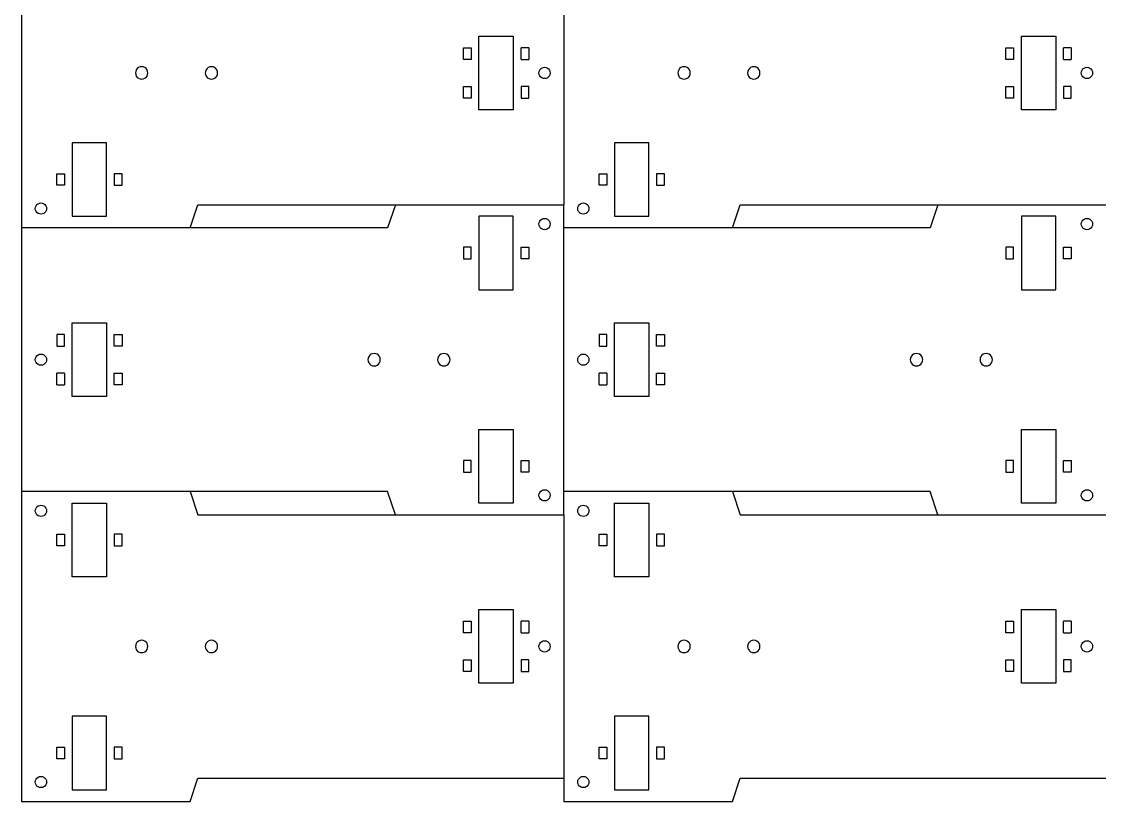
# Model space of a CAD drawing. Header units: metres. Extents: x 621 to 1181, y -2171 to -1795.
# Drawn here: x 621.4 to 899.6, y -2170.5 to -1969.3 of the extents above; entities that cross this region are included whole.
import ezdxf

# ---------------------------------------------------------------- set-up
doc = ezdxf.new("R2010")
doc.units = ezdxf.units.M

msp = doc.modelspace()

# ---------------------------------------------------------------- linework, layer by layer
at = {"layer": 'GROUP0'}
for p, q in [((621.41, -1942.53, 0), (621.41, -2022.53, 0)), ((761.41, -1948.53, 0), (761.41, -2016.53, 0)), ((739.48, -1973.03), (748.34, -1973.03)), ((739.48, -1992.03), (739.48, -1973.03)), ((748.34, -1973.03), (748.34, -1992.03)), ((879.48, -1992.03), (879.48, -1973.03)), ((879.48, -1973.03), (888.34, -1973.03)), ((888.34, -1973.03), (888.34, -1992.03)), ((735.48, -1979.03), (735.48, -1976.03)), ((735.48, -1976.03), (737.48, -1976.03)), ((737.48, -1976.03), (737.48, -1979.03)), ((750.34, -1979.03), (750.34, -1976.03)), ((752.34, -1976.03), (750.34, -1976.03)), ((752.34, -1976.03), (752.34, -1979.03)), ((875.48, -1976.03), (877.48, -1976.03)), ((875.48, -1979.03), (875.48, -1976.03)), ((877.48, -1976.03), (877.48, -1979.03)), ((892.34, -1976.03), (890.34, -1976.03)), ((890.34, -1979.03), (890.34, -1976.03)), ((892.34, -1976.03), (892.34, -1979.03)), ((652.41, -1980.93, 0), (652, -1980.99, 0)), ((652.83, -1980.99, 0), (652.41, -1980.93, 0)), ((670.41, -1980.93, 0), (670, -1980.99, 0)), ((670.83, -1980.99, 0), (670.41, -1980.93, 0)), ((737.48, -1979.03), (735.48, -1979.03)), ((750.34, -1979.03), (752.34, -1979.03)), ((792.41, -1980.93, 0), (792, -1980.99, 0)), ((792.83, -1980.99, 0), (792.41, -1980.93, 0)), ((810.41, -1980.93, 0), (810, -1980.99, 0)), ((810.83, -1980.99, 0), (810.41, -1980.93, 0)), ((877.48, -1979.03), (875.48, -1979.03)), ((890.34, -1979.03), (892.34, -1979.03)), ((650.87, -1982.12, 0), (650.81, -1982.53, 0)), ((650.81, -1982.53, 0), (650.87, -1982.95, 0)), ((651.03, -1981.73, 0), (650.87, -1982.12, 0)), ((650.87, -1982.95, 0), (651.03, -1983.33, 0)), ((651.28, -1981.4, 0), (651.03, -1981.73, 0)), ((651.03, -1983.33, 0), (651.28, -1983.67, 0)), ((651.61, -1981.15, 0), (651.28, -1981.4, 0)), ((651.28, -1983.67, 0), (651.61, -1983.92, 0)), ((652, -1980.99, 0), (651.61, -1981.15, 0)), ((653.21, -1981.15, 0), (652.83, -1980.99, 0)), ((653.54, -1981.4, 0), (653.21, -1981.15, 0)), ((653.21, -1983.92, 0), (653.54, -1983.67, 0)), ((653.8, -1981.73, 0), (653.54, -1981.4, 0)), ((653.54, -1983.67, 0), (653.8, -1983.33, 0)), ((653.96, -1982.12, 0), (653.8, -1981.73, 0)), ((653.8, -1983.33, 0), (653.96, -1982.95, 0)), ((654.01, -1982.53, 0), (653.96, -1982.12, 0)), ((653.96, -1982.95, 0), (654.01, -1982.53, 0)), ((668.87, -1982.12, 0), (668.81, -1982.53, 0)), ((668.81, -1982.53, 0), (668.87, -1982.95, 0)), ((669.03, -1981.73, 0), (668.87, -1982.12, 0)), ((668.87, -1982.95, 0), (669.03, -1983.33, 0)), ((669.28, -1981.4, 0), (669.03, -1981.73, 0)), ((669.03, -1983.33, 0), (669.28, -1983.67, 0)), ((669.61, -1981.15, 0), (669.28, -1981.4, 0)), ((669.28, -1983.67, 0), (669.61, -1983.92, 0)), ((670, -1980.99, 0), (669.61, -1981.15, 0)), ((671.21, -1981.15, 0), (670.83, -1980.99, 0)), ((671.54, -1981.4, 0), (671.21, -1981.15, 0)), ((671.21, -1983.92, 0), (671.54, -1983.67, 0)), ((671.8, -1981.73, 0), (671.54, -1981.4, 0)), ((671.54, -1983.67, 0), (671.8, -1983.33, 0)), ((671.96, -1982.12, 0), (671.8, -1981.73, 0)), ((671.8, -1983.33, 0), (671.96, -1982.95, 0)), ((672.01, -1982.53, 0), (671.96, -1982.12, 0)), ((671.96, -1982.95, 0), (672.01, -1982.53, 0)), ((754.96, -1982.53, 0), (755.01, -1982.16, 0)), ((755.01, -1982.91, 0), (754.96, -1982.53, 0)), ((755.01, -1982.16, 0), (755.16, -1981.81, 0)), ((755.16, -1983.26, 0), (755.01, -1982.91, 0)), ((755.16, -1981.81, 0), (755.39, -1981.51, 0)), ((755.39, -1983.56, 0), (755.16, -1983.26, 0)), ((755.39, -1981.51, 0), (755.69, -1981.28, 0)), ((755.69, -1983.79, 0), (755.39, -1983.56, 0)), ((755.69, -1981.28, 0), (756.04, -1981.13, 0)), ((756.04, -1981.13, 0), (756.41, -1981.08, 0)), ((756.41, -1981.08, 0), (756.79, -1981.13, 0)), ((756.79, -1981.13, 0), (757.14, -1981.28, 0)), ((757.14, -1981.28, 0), (757.44, -1981.51, 0)), ((757.44, -1983.56, 0), (757.14, -1983.79, 0)), ((757.44, -1981.51, 0), (757.67, -1981.81, 0)), ((757.67, -1983.26, 0), (757.44, -1983.56, 0)), ((757.67, -1981.81, 0), (757.81, -1982.16, 0)), ((757.81, -1982.91, 0), (757.67, -1983.26, 0)), ((757.81, -1982.16, 0), (757.86, -1982.53, 0)), ((757.86, -1982.53, 0), (757.81, -1982.91, 0)), ((790.87, -1982.12, 0), (790.81, -1982.53, 0)), ((790.81, -1982.53, 0), (790.87, -1982.95, 0)), ((791.03, -1981.73, 0), (790.87, -1982.12, 0)), ((790.87, -1982.95, 0), (791.03, -1983.33, 0)), ((791.28, -1981.4, 0), (791.03, -1981.73, 0)), ((791.03, -1983.33, 0), (791.28, -1983.67, 0)), ((791.61, -1981.15, 0), (791.28, -1981.4, 0)), ((791.28, -1983.67, 0), (791.61, -1983.92, 0)), ((792, -1980.99, 0), (791.61, -1981.15, 0)), ((793.21, -1981.15, 0), (792.83, -1980.99, 0)), ((793.54, -1981.4, 0), (793.21, -1981.15, 0)), ((793.21, -1983.92, 0), (793.54, -1983.67, 0)), ((793.8, -1981.73, 0), (793.54, -1981.4, 0)), ((793.54, -1983.67, 0), (793.8, -1983.33, 0)), ((793.96, -1982.12, 0), (793.8, -1981.73, 0)), ((793.8, -1983.33, 0), (793.96, -1982.95, 0)), ((794.01, -1982.53, 0), (793.96, -1982.12, 0)), ((793.96, -1982.95, 0), (794.01, -1982.53, 0)), ((808.87, -1982.12, 0), (808.81, -1982.53, 0)), ((808.81, -1982.53, 0), (808.87, -1982.95, 0)), ((809.03, -1981.73, 0), (808.87, -1982.12, 0)), ((808.87, -1982.95, 0), (809.03, -1983.33, 0)), ((809.28, -1981.4, 0), (809.03, -1981.73, 0)), ((809.03, -1983.33, 0), (809.28, -1983.67, 0)), ((809.61, -1981.15, 0), (809.28, -1981.4, 0)), ((809.28, -1983.67, 0), (809.61, -1983.92, 0)), ((810, -1980.99, 0), (809.61, -1981.15, 0)), ((811.21, -1981.15, 0), (810.83, -1980.99, 0)), ((811.54, -1981.4, 0), (811.21, -1981.15, 0)), ((811.21, -1983.92, 0), (811.54, -1983.67, 0)), ((811.8, -1981.73, 0), (811.54, -1981.4, 0)), ((811.54, -1983.67, 0), (811.8, -1983.33, 0)), ((811.96, -1982.12, 0), (811.8, -1981.73, 0)), ((811.8, -1983.33, 0), (811.96, -1982.95, 0)), ((812.01, -1982.53, 0), (811.96, -1982.12, 0)), ((811.96, -1982.95, 0), (812.01, -1982.53, 0)), ((894.96, -1982.53, 0), (895.01, -1982.16, 0)), ((895.01, -1982.91, 0), (894.96, -1982.53, 0)), ((895.01, -1982.16, 0), (895.16, -1981.81, 0)), ((895.16, -1983.26, 0), (895.01, -1982.91, 0)), ((895.16, -1981.81, 0), (895.39, -1981.51, 0)), ((895.39, -1983.56, 0), (895.16, -1983.26, 0)), ((895.39, -1981.51, 0), (895.69, -1981.28, 0)), ((895.69, -1983.79, 0), (895.39, -1983.56, 0)), ((895.69, -1981.28, 0), (896.04, -1981.13, 0)), ((896.04, -1981.13, 0), (896.41, -1981.08, 0)), ((896.41, -1981.08, 0), (896.79, -1981.13, 0)), ((896.79, -1981.13, 0), (897.14, -1981.28, 0)), ((897.14, -1981.28, 0), (897.44, -1981.51, 0)), ((897.44, -1983.56, 0), (897.14, -1983.79, 0)), ((897.44, -1981.51, 0), (897.67, -1981.81, 0)), ((897.67, -1983.26, 0), (897.44, -1983.56, 0)), ((897.67, -1981.81, 0), (897.81, -1982.16, 0)), ((897.81, -1982.91, 0), (897.67, -1983.26, 0)), ((897.81, -1982.16, 0), (897.86, -1982.53, 0)), ((897.86, -1982.53, 0), (897.81, -1982.91, 0)), ((651.61, -1983.92, 0), (652, -1984.08, 0)), ((652, -1984.08, 0), (652.41, -1984.13, 0)), ((652.41, -1984.13, 0), (652.83, -1984.08, 0)), ((652.83, -1984.08, 0), (653.21, -1983.92, 0)), ((669.61, -1983.92, 0), (670, -1984.08, 0)), ((670, -1984.08, 0), (670.41, -1984.13, 0)), ((670.41, -1984.13, 0), (670.83, -1984.08, 0)), ((670.83, -1984.08, 0), (671.21, -1983.92, 0)), ((735.48, -1989.03), (735.48, -1986.03)), ((735.48, -1986.03), (737.48, -1986.03)), ((737.48, -1986.03), (737.48, -1989.03)), ((750.34, -1986.03), (750.34, -1989.03)), ((752.34, -1986.03), (750.34, -1986.03)), ((752.34, -1989.03), (752.34, -1986.03)), ((756.04, -1983.93, 0), (755.69, -1983.79, 0)), ((756.41, -1983.98, 0), (756.04, -1983.93, 0)), ((756.79, -1983.93, 0), (756.41, -1983.98, 0)), ((757.14, -1983.79, 0), (756.79, -1983.93, 0)), ((791.61, -1983.92, 0), (792, -1984.08, 0)), ((792, -1984.08, 0), (792.41, -1984.13, 0)), ((792.41, -1984.13, 0), (792.83, -1984.08, 0)), ((792.83, -1984.08, 0), (793.21, -1983.92, 0)), ((809.61, -1983.92, 0), (810, -1984.08, 0)), ((810, -1984.08, 0), (810.41, -1984.13, 0)), ((810.41, -1984.13, 0), (810.83, -1984.08, 0)), ((810.83, -1984.08, 0), (811.21, -1983.92, 0)), ((875.48, -1986.03), (877.48, -1986.03)), ((875.48, -1989.03), (875.48, -1986.03)), ((877.48, -1986.03), (877.48, -1989.03)), ((892.34, -1986.03), (890.34, -1986.03)), ((890.34, -1986.03), (890.34, -1989.03)), ((892.34, -1989.03), (892.34, -1986.03)), ((896.04, -1983.93, 0), (895.69, -1983.79, 0)), ((896.41, -1983.98, 0), (896.04, -1983.93, 0)), ((896.79, -1983.93, 0), (896.41, -1983.98, 0)), ((897.14, -1983.79, 0), (896.79, -1983.93, 0)), ((737.48, -1989.03), (735.48, -1989.03)), ((750.34, -1989.03), (752.34, -1989.03)), ((877.48, -1989.03), (875.48, -1989.03)), ((890.34, -1989.03), (892.34, -1989.03)), ((748.34, -1992.03), (739.48, -1992.03)), ((888.34, -1992.03), (879.48, -1992.03)), ((634.48, -2000.53, 0), (634.48, -2019.53, 0)), ((643.34, -2000.53, 0), (634.48, -2000.53, 0)), ((643.34, -2019.53, 0), (643.34, -2000.53, 0)), ((783.34, -2000.53, 0), (774.48, -2000.53, 0)), ((774.48, -2000.53, 0), (774.48, -2019.53, 0)), ((783.34, -2019.53, 0), (783.34, -2000.53, 0)), ((630.48, -2008.53, 0), (632.48, -2008.53, 0)), ((630.48, -2011.53, 0), (630.48, -2008.53, 0)), ((632.48, -2008.53, 0), (632.48, -2011.53, 0)), ((647.34, -2008.53, 0), (645.34, -2008.53, 0)), ((645.34, -2008.53, 0), (645.34, -2011.53, 0)), ((647.34, -2011.53, 0), (647.34, -2008.53, 0)), ((770.48, -2011.53, 0), (770.48, -2008.53, 0)), ((770.48, -2008.53, 0), (772.48, -2008.53, 0)), ((772.48, -2008.53, 0), (772.48, -2011.53, 0)), ((785.34, -2008.53, 0), (785.34, -2011.53, 0)), ((787.34, -2008.53, 0), (785.34, -2008.53, 0)), ((787.34, -2011.53, 0), (787.34, -2008.53, 0)), ((632.48, -2011.53, 0), (630.48, -2011.53, 0)), ((645.34, -2011.53, 0), (647.34, -2011.53, 0)), ((772.48, -2011.53, 0), (770.48, -2011.53, 0)), ((785.34, -2011.53, 0), (787.34, -2011.53, 0)), ((625.01, -2017.16, 0), (625.16, -2016.81, 0)), ((625.16, -2016.81, 0), (625.39, -2016.51, 0)), ((625.39, -2016.51, 0), (625.69, -2016.28, 0)), ((625.69, -2016.28, 0), (626.04, -2016.13, 0)), ((626.04, -2016.13, 0), (626.41, -2016.08, 0)), ((626.41, -2016.08, 0), (626.79, -2016.13, 0)), ((626.79, -2016.13, 0), (627.14, -2016.28, 0)), ((627.14, -2016.28, 0), (627.44, -2016.51, 0)), ((627.44, -2016.51, 0), (627.67, -2016.81, 0)), ((627.67, -2016.81, 0), (627.81, -2017.16, 0)), ((664.91, -2022.53, 0), (666.91, -2016.53, 0)), ((666.91, -2016.53, 0), (717.91, -2016.53, 0)), ((717.91, -2016.53, 0), (715.91, -2022.53, 0)), ((717.91, -2016.53, 0), (761.41, -2016.53, 0)), ((761.41, -2022.53, 0), (761.41, -2016.53, 0)), ((765.01, -2017.16, 0), (765.16, -2016.81, 0)), ((765.16, -2016.81, 0), (765.39, -2016.51, 0)), ((765.39, -2016.51, 0), (765.69, -2016.28, 0)), ((765.69, -2016.28, 0), (766.04, -2016.13, 0)), ((766.04, -2016.13, 0), (766.41, -2016.08, 0)), ((766.41, -2016.08, 0), (766.79, -2016.13, 0)), ((766.79, -2016.13, 0), (767.14, -2016.28, 0)), ((767.14, -2016.28, 0), (767.44, -2016.51, 0)), ((767.44, -2016.51, 0), (767.67, -2016.81, 0)), ((767.67, -2016.81, 0), (767.81, -2017.16, 0)), ((804.91, -2022.53, 0), (806.91, -2016.53, 0)), ((806.91, -2016.53, 0), (857.91, -2016.53, 0)), ((857.91, -2016.53, 0), (855.91, -2022.53, 0)), ((857.91, -2016.53, 0), (901.41, -2016.53, 0)), ((624.96, -2017.53, 0), (625.01, -2017.16, 0)), ((625.01, -2017.91, 0), (624.96, -2017.53, 0)), ((625.16, -2018.26, 0), (625.01, -2017.91, 0)), ((625.39, -2018.56, 0), (625.16, -2018.26, 0)), ((625.69, -2018.79, 0), (625.39, -2018.56, 0)), ((626.04, -2018.93, 0), (625.69, -2018.79, 0)), ((626.41, -2018.98, 0), (626.04, -2018.93, 0)), ((626.79, -2018.93, 0), (626.41, -2018.98, 0)), ((627.14, -2018.79, 0), (626.79, -2018.93, 0)), ((627.44, -2018.56, 0), (627.14, -2018.79, 0)), ((627.67, -2018.26, 0), (627.44, -2018.56, 0)), ((627.81, -2017.91, 0), (627.67, -2018.26, 0)), ((627.81, -2017.16, 0), (627.86, -2017.53, 0)), ((627.86, -2017.53, 0), (627.81, -2017.91, 0)), ((634.48, -2019.53, 0), (643.34, -2019.53, 0)), ((748.34, -2019.53, 0), (739.48, -2019.53, 0)), ((739.48, -2019.53, 0), (739.48, -2038.53, 0)), ((748.34, -2038.53, 0), (748.34, -2019.53, 0)), ((764.96, -2017.53, 0), (765.01, -2017.16, 0)), ((765.01, -2017.91, 0), (764.96, -2017.53, 0)), ((765.16, -2018.26, 0), (765.01, -2017.91, 0)), ((765.39, -2018.56, 0), (765.16, -2018.26, 0)), ((765.69, -2018.79, 0), (765.39, -2018.56, 0)), ((766.04, -2018.93, 0), (765.69, -2018.79, 0)), ((766.41, -2018.98, 0), (766.04, -2018.93, 0)), ((766.79, -2018.93, 0), (766.41, -2018.98, 0)), ((767.14, -2018.79, 0), (766.79, -2018.93, 0)), ((767.44, -2018.56, 0), (767.14, -2018.79, 0)), ((767.67, -2018.26, 0), (767.44, -2018.56, 0)), ((767.81, -2017.91, 0), (767.67, -2018.26, 0)), ((767.81, -2017.16, 0), (767.86, -2017.53, 0)), ((767.86, -2017.53, 0), (767.81, -2017.91, 0)), ((774.48, -2019.53, 0), (783.34, -2019.53, 0)), ((888.34, -2019.53, 0), (879.48, -2019.53, 0)), ((879.48, -2019.53, 0), (879.48, -2038.53, 0)), ((888.34, -2038.53, 0), (888.34, -2019.53, 0)), ((621.41, -2022.53, 0), (621.41, -2090.53, 0)), ((664.91, -2022.53, 0), (621.41, -2022.53, 0)), ((715.91, -2022.53, 0), (664.91, -2022.53, 0)), ((754.96, -2021.53, 0), (755.01, -2021.16, 0)), ((755.01, -2021.91, 0), (754.96, -2021.53, 0)), ((755.01, -2021.16, 0), (755.16, -2020.81, 0)), ((755.16, -2022.26, 0), (755.01, -2021.91, 0)), ((755.16, -2020.81, 0), (755.39, -2020.51, 0)), ((755.39, -2022.56, 0), (755.16, -2022.26, 0)), ((755.39, -2020.51, 0), (755.69, -2020.28, 0)), ((755.69, -2022.79, 0), (755.39, -2022.56, 0)), ((755.69, -2020.28, 0), (756.04, -2020.13, 0)), ((756.04, -2020.13, 0), (756.41, -2020.08, 0)), ((756.41, -2020.08, 0), (756.79, -2020.13, 0)), ((756.79, -2020.13, 0), (757.14, -2020.28, 0)), ((757.14, -2020.28, 0), (757.44, -2020.51, 0)), ((757.44, -2022.56, 0), (757.14, -2022.79, 0)), ((757.44, -2020.51, 0), (757.67, -2020.81, 0)), ((757.67, -2022.26, 0), (757.44, -2022.56, 0)), ((757.67, -2020.81, 0), (757.81, -2021.16, 0)), ((757.81, -2021.91, 0), (757.67, -2022.26, 0)), ((757.81, -2021.16, 0), (757.86, -2021.53, 0)), ((757.86, -2021.53, 0), (757.81, -2021.91, 0)), ((761.41, -2090.53, 0), (761.41, -2022.53, 0)), ((804.91, -2022.53, 0), (761.41, -2022.53, 0)), ((855.91, -2022.53, 0), (804.91, -2022.53, 0)), ((894.96, -2021.53, 0), (895.01, -2021.16, 0)), ((895.01, -2021.91, 0), (894.96, -2021.53, 0)), ((895.01, -2021.16, 0), (895.16, -2020.81, 0)), ((895.16, -2022.26, 0), (895.01, -2021.91, 0)), ((895.16, -2020.81, 0), (895.39, -2020.51, 0)), ((895.39, -2022.56, 0), (895.16, -2022.26, 0)), ((895.39, -2020.51, 0), (895.69, -2020.28, 0)), ((895.69, -2022.79, 0), (895.39, -2022.56, 0)), ((895.69, -2020.28, 0), (896.04, -2020.13, 0)), ((896.04, -2020.13, 0), (896.41, -2020.08, 0)), ((896.41, -2020.08, 0), (896.79, -2020.13, 0)), ((896.79, -2020.13, 0), (897.14, -2020.28, 0)), ((897.14, -2020.28, 0), (897.44, -2020.51, 0)), ((897.44, -2022.56, 0), (897.14, -2022.79, 0)), ((897.44, -2020.51, 0), (897.67, -2020.81, 0)), ((897.67, -2022.26, 0), (897.44, -2022.56, 0)), ((897.67, -2020.81, 0), (897.81, -2021.16, 0)), ((897.81, -2021.91, 0), (897.67, -2022.26, 0)), ((897.81, -2021.16, 0), (897.86, -2021.53, 0)), ((897.86, -2021.53, 0), (897.81, -2021.91, 0)), ((756.04, -2022.93, 0), (755.69, -2022.79, 0)), ((756.41, -2022.98, 0), (756.04, -2022.93, 0)), ((756.79, -2022.93, 0), (756.41, -2022.98, 0)), ((757.14, -2022.79, 0), (756.79, -2022.93, 0)), ((896.04, -2022.93, 0), (895.69, -2022.79, 0)), ((896.41, -2022.98, 0), (896.04, -2022.93, 0)), ((896.79, -2022.93, 0), (896.41, -2022.98, 0)), ((897.14, -2022.79, 0), (896.79, -2022.93, 0)), ((735.48, -2027.53, 0), (735.48, -2030.53, 0)), ((737.48, -2027.53, 0), (735.48, -2027.53, 0)), ((737.48, -2030.53, 0), (737.48, -2027.53, 0)), ((750.34, -2027.53, 0), (752.34, -2027.53, 0)), ((750.34, -2030.53, 0), (750.34, -2027.53, 0)), ((752.34, -2027.53, 0), (752.34, -2030.53, 0)), ((875.48, -2027.53, 0), (875.48, -2030.53, 0)), ((877.48, -2027.53, 0), (875.48, -2027.53, 0)), ((877.48, -2030.53, 0), (877.48, -2027.53, 0)), ((890.34, -2027.53, 0), (892.34, -2027.53, 0)), ((890.34, -2030.53, 0), (890.34, -2027.53, 0)), ((892.34, -2027.53, 0), (892.34, -2030.53, 0)), ((735.48, -2030.53, 0), (737.48, -2030.53, 0)), ((752.34, -2030.53, 0), (750.34, -2030.53, 0)), ((875.48, -2030.53, 0), (877.48, -2030.53, 0)), ((892.34, -2030.53, 0), (890.34, -2030.53, 0)), ((739.48, -2038.53, 0), (748.34, -2038.53, 0)), ((879.48, -2038.53, 0), (888.34, -2038.53, 0)), ((634.48, -2066.03, 0), (634.48, -2047.03, 0)), ((634.48, -2047.03, 0), (643.34, -2047.03, 0)), ((643.34, -2047.03, 0), (643.34, -2066.03, 0)), ((774.48, -2047.03, 0), (783.34, -2047.03, 0)), ((774.48, -2066.03, 0), (774.48, -2047.03, 0)), ((783.34, -2047.03, 0), (783.34, -2066.03, 0)), ((632.48, -2050.03, 0), (630.48, -2050.03, 0)), ((630.48, -2050.03, 0), (630.48, -2053.03, 0)), ((632.48, -2053.03, 0), (632.48, -2050.03, 0)), ((645.34, -2053.03, 0), (645.34, -2050.03, 0)), ((645.34, -2050.03, 0), (647.34, -2050.03, 0)), ((647.34, -2050.03, 0), (647.34, -2053.03, 0)), ((770.48, -2050.03, 0), (770.48, -2053.03, 0)), ((772.48, -2050.03, 0), (770.48, -2050.03, 0)), ((772.48, -2053.03, 0), (772.48, -2050.03, 0)), ((785.34, -2053.03, 0), (785.34, -2050.03, 0)), ((785.34, -2050.03, 0), (787.34, -2050.03, 0)), ((787.34, -2050.03, 0), (787.34, -2053.03, 0)), ((630.48, -2053.03, 0), (632.48, -2053.03, 0)), ((647.34, -2053.03, 0), (645.34, -2053.03, 0)), ((770.48, -2053.03, 0), (772.48, -2053.03, 0)), ((787.34, -2053.03, 0), (785.34, -2053.03, 0)), ((625.01, -2056.16, 0), (625.16, -2055.81, 0)), ((625.16, -2055.81, 0), (625.39, -2055.51, 0)), ((625.39, -2055.51, 0), (625.69, -2055.28, 0)), ((625.69, -2055.28, 0), (626.04, -2055.13, 0)), ((626.04, -2055.13, 0), (626.41, -2055.08, 0)), ((626.41, -2055.08, 0), (626.79, -2055.13, 0)), ((626.79, -2055.13, 0), (627.14, -2055.28, 0)), ((627.14, -2055.28, 0), (627.44, -2055.51, 0)), ((627.44, -2055.51, 0), (627.67, -2055.81, 0)), ((627.67, -2055.81, 0), (627.81, -2056.16, 0)), ((711.03, -2055.73, 0), (710.87, -2056.12, 0)), ((711.28, -2055.4, 0), (711.03, -2055.73, 0)), ((711.61, -2055.15, 0), (711.28, -2055.4, 0)), ((712, -2054.99, 0), (711.61, -2055.15, 0)), ((712.41, -2054.93, 0), (712, -2054.99, 0)), ((712.83, -2054.99, 0), (712.41, -2054.93, 0)), ((713.21, -2055.15, 0), (712.83, -2054.99, 0)), ((713.54, -2055.4, 0), (713.21, -2055.15, 0)), ((713.8, -2055.73, 0), (713.54, -2055.4, 0)), ((713.96, -2056.12, 0), (713.8, -2055.73, 0)), ((729.03, -2055.73, 0), (728.87, -2056.12, 0)), ((729.28, -2055.4, 0), (729.03, -2055.73, 0)), ((729.61, -2055.15, 0), (729.28, -2055.4, 0)), ((730, -2054.99, 0), (729.61, -2055.15, 0)), ((730.41, -2054.93, 0), (730, -2054.99, 0)), ((730.83, -2054.99, 0), (730.41, -2054.93, 0)), ((731.21, -2055.15, 0), (730.83, -2054.99, 0)), ((731.54, -2055.4, 0), (731.21, -2055.15, 0)), ((731.8, -2055.73, 0), (731.54, -2055.4, 0)), ((731.96, -2056.12, 0), (731.8, -2055.73, 0)), ((765.01, -2056.16, 0), (765.16, -2055.81, 0)), ((765.16, -2055.81, 0), (765.39, -2055.51, 0)), ((765.39, -2055.51, 0), (765.69, -2055.28, 0)), ((765.69, -2055.28, 0), (766.04, -2055.13, 0)), ((766.04, -2055.13, 0), (766.41, -2055.08, 0)), ((766.41, -2055.08, 0), (766.79, -2055.13, 0)), ((766.79, -2055.13, 0), (767.14, -2055.28, 0)), ((767.14, -2055.28, 0), (767.44, -2055.51, 0)), ((767.44, -2055.51, 0), (767.67, -2055.81, 0)), ((767.67, -2055.81, 0), (767.81, -2056.16, 0)), ((851.03, -2055.73, 0), (850.87, -2056.12, 0)), ((851.28, -2055.4, 0), (851.03, -2055.73, 0)), ((851.61, -2055.15, 0), (851.28, -2055.4, 0)), ((852, -2054.99, 0), (851.61, -2055.15, 0)), ((852.41, -2054.93, 0), (852, -2054.99, 0)), ((852.83, -2054.99, 0), (852.41, -2054.93, 0)), ((853.21, -2055.15, 0), (852.83, -2054.99, 0)), ((853.54, -2055.4, 0), (853.21, -2055.15, 0)), ((853.8, -2055.73, 0), (853.54, -2055.4, 0)), ((853.96, -2056.12, 0), (853.8, -2055.73, 0)), ((869.03, -2055.73, 0), (868.87, -2056.12, 0)), ((869.28, -2055.4, 0), (869.03, -2055.73, 0)), ((869.61, -2055.15, 0), (869.28, -2055.4, 0)), ((870, -2054.99, 0), (869.61, -2055.15, 0)), ((870.41, -2054.93, 0), (870, -2054.99, 0)), ((870.83, -2054.99, 0), (870.41, -2054.93, 0)), ((871.21, -2055.15, 0), (870.83, -2054.99, 0)), ((871.54, -2055.4, 0), (871.21, -2055.15, 0)), ((871.8, -2055.73, 0), (871.54, -2055.4, 0)), ((871.96, -2056.12, 0), (871.8, -2055.73, 0)), ((624.96, -2056.53, 0), (625.01, -2056.16, 0)), ((625.01, -2056.91, 0), (624.96, -2056.53, 0)), ((625.16, -2057.26, 0), (625.01, -2056.91, 0)), ((625.39, -2057.56, 0), (625.16, -2057.26, 0)), ((625.69, -2057.79, 0), (625.39, -2057.56, 0)), ((626.04, -2057.93, 0), (625.69, -2057.79, 0)), ((626.41, -2057.98, 0), (626.04, -2057.93, 0)), ((626.79, -2057.93, 0), (626.41, -2057.98, 0)), ((627.14, -2057.79, 0), (626.79, -2057.93, 0)), ((627.44, -2057.56, 0), (627.14, -2057.79, 0)), ((627.67, -2057.26, 0), (627.44, -2057.56, 0)), ((627.81, -2056.91, 0), (627.67, -2057.26, 0)), ((627.81, -2056.16, 0), (627.86, -2056.53, 0)), ((627.86, -2056.53, 0), (627.81, -2056.91, 0)), ((710.87, -2056.12, 0), (710.81, -2056.53, 0)), ((710.81, -2056.53, 0), (710.87, -2056.95, 0)), ((710.87, -2056.95, 0), (711.03, -2057.33, 0)), ((711.03, -2057.33, 0), (711.28, -2057.67, 0)), ((711.28, -2057.67, 0), (711.61, -2057.92, 0)), ((711.61, -2057.92, 0), (712, -2058.08, 0)), ((712, -2058.08, 0), (712.41, -2058.13, 0)), ((712.41, -2058.13, 0), (712.83, -2058.08, 0)), ((712.83, -2058.08, 0), (713.21, -2057.92, 0)), ((713.21, -2057.92, 0), (713.54, -2057.67, 0)), ((713.54, -2057.67, 0), (713.8, -2057.33, 0)), ((713.8, -2057.33, 0), (713.96, -2056.95, 0)), ((714.01, -2056.53, 0), (713.96, -2056.12, 0)), ((713.96, -2056.95, 0), (714.01, -2056.53, 0)), ((728.87, -2056.12, 0), (728.81, -2056.53, 0)), ((728.81, -2056.53, 0), (728.87, -2056.95, 0)), ((728.87, -2056.95, 0), (729.03, -2057.33, 0)), ((729.03, -2057.33, 0), (729.28, -2057.67, 0)), ((729.28, -2057.67, 0), (729.61, -2057.92, 0)), ((729.61, -2057.92, 0), (730, -2058.08, 0)), ((730, -2058.08, 0), (730.41, -2058.13, 0)), ((730.41, -2058.13, 0), (730.83, -2058.08, 0)), ((730.83, -2058.08, 0), (731.21, -2057.92, 0)), ((731.21, -2057.92, 0), (731.54, -2057.67, 0)), ((731.54, -2057.67, 0), (731.8, -2057.33, 0)), ((731.8, -2057.33, 0), (731.96, -2056.95, 0)), ((732.01, -2056.53, 0), (731.96, -2056.12, 0)), ((731.96, -2056.95, 0), (732.01, -2056.53, 0)), ((764.96, -2056.53, 0), (765.01, -2056.16, 0)), ((765.01, -2056.91, 0), (764.96, -2056.53, 0)), ((765.16, -2057.26, 0), (765.01, -2056.91, 0)), ((765.39, -2057.56, 0), (765.16, -2057.26, 0)), ((765.69, -2057.79, 0), (765.39, -2057.56, 0)), ((766.04, -2057.93, 0), (765.69, -2057.79, 0)), ((766.41, -2057.98, 0), (766.04, -2057.93, 0)), ((766.79, -2057.93, 0), (766.41, -2057.98, 0)), ((767.14, -2057.79, 0), (766.79, -2057.93, 0)), ((767.44, -2057.56, 0), (767.14, -2057.79, 0)), ((767.67, -2057.26, 0), (767.44, -2057.56, 0)), ((767.81, -2056.91, 0), (767.67, -2057.26, 0)), ((767.81, -2056.16, 0), (767.86, -2056.53, 0)), ((767.86, -2056.53, 0), (767.81, -2056.91, 0)), ((850.87, -2056.12, 0), (850.81, -2056.53, 0)), ((850.81, -2056.53, 0), (850.87, -2056.95, 0)), ((850.87, -2056.95, 0), (851.03, -2057.33, 0)), ((851.03, -2057.33, 0), (851.28, -2057.67, 0)), ((851.28, -2057.67, 0), (851.61, -2057.92, 0)), ((851.61, -2057.92, 0), (852, -2058.08, 0)), ((852, -2058.08, 0), (852.41, -2058.13, 0)), ((852.41, -2058.13, 0), (852.83, -2058.08, 0)), ((852.83, -2058.08, 0), (853.21, -2057.92, 0)), ((853.21, -2057.92, 0), (853.54, -2057.67, 0)), ((853.54, -2057.67, 0), (853.8, -2057.33, 0)), ((853.8, -2057.33, 0), (853.96, -2056.95, 0)), ((854.01, -2056.53, 0), (853.96, -2056.12, 0)), ((853.96, -2056.95, 0), (854.01, -2056.53, 0)), ((868.87, -2056.12, 0), (868.81, -2056.53, 0)), ((868.81, -2056.53, 0), (868.87, -2056.95, 0)), ((868.87, -2056.95, 0), (869.03, -2057.33, 0)), ((869.03, -2057.33, 0), (869.28, -2057.67, 0)), ((869.28, -2057.67, 0), (869.61, -2057.92, 0)), ((869.61, -2057.92, 0), (870, -2058.08, 0)), ((870, -2058.08, 0), (870.41, -2058.13, 0)), ((870.41, -2058.13, 0), (870.83, -2058.08, 0)), ((870.83, -2058.08, 0), (871.21, -2057.92, 0)), ((871.21, -2057.92, 0), (871.54, -2057.67, 0)), ((871.54, -2057.67, 0), (871.8, -2057.33, 0)), ((871.8, -2057.33, 0), (871.96, -2056.95, 0)), ((872.01, -2056.53, 0), (871.96, -2056.12, 0)), ((871.96, -2056.95, 0), (872.01, -2056.53, 0)), ((632.48, -2060.03, 0), (630.48, -2060.03, 0)), ((630.48, -2063.03, 0), (630.48, -2060.03, 0)), ((632.48, -2060.03, 0), (632.48, -2063.03, 0)), ((645.34, -2060.03, 0), (647.34, -2060.03, 0)), ((645.34, -2063.03, 0), (645.34, -2060.03, 0)), ((647.34, -2060.03, 0), (647.34, -2063.03, 0)), ((770.48, -2063.03, 0), (770.48, -2060.03, 0)), ((772.48, -2060.03, 0), (770.48, -2060.03, 0)), ((772.48, -2060.03, 0), (772.48, -2063.03, 0)), ((785.34, -2060.03, 0), (787.34, -2060.03, 0)), ((785.34, -2063.03, 0), (785.34, -2060.03, 0)), ((787.34, -2060.03, 0), (787.34, -2063.03, 0)), ((630.48, -2063.03, 0), (632.48, -2063.03, 0)), ((647.34, -2063.03, 0), (645.34, -2063.03, 0)), ((770.48, -2063.03, 0), (772.48, -2063.03, 0)), ((787.34, -2063.03, 0), (785.34, -2063.03, 0)), ((643.34, -2066.03, 0), (634.48, -2066.03, 0)), ((783.34, -2066.03, 0), (774.48, -2066.03, 0)), ((739.48, -2093.53, 0), (739.48, -2074.53, 0)), ((739.48, -2074.53, 0), (748.34, -2074.53, 0)), ((748.34, -2074.53, 0), (748.34, -2093.53, 0)), ((879.48, -2093.53, 0), (879.48, -2074.53, 0)), ((879.48, -2074.53, 0), (888.34, -2074.53, 0)), ((888.34, -2074.53, 0), (888.34, -2093.53, 0)), ((737.48, -2082.53, 0), (735.48, -2082.53, 0)), ((735.48, -2082.53, 0), (735.48, -2085.53, 0)), ((737.48, -2085.53, 0), (737.48, -2082.53, 0)), ((750.34, -2082.53, 0), (752.34, -2082.53, 0)), ((750.34, -2085.53, 0), (750.34, -2082.53, 0)), ((752.34, -2082.53, 0), (752.34, -2085.53, 0)), ((875.48, -2082.53, 0), (875.48, -2085.53, 0)), ((877.48, -2082.53, 0), (875.48, -2082.53, 0)), ((877.48, -2085.53, 0), (877.48, -2082.53, 0)), ((890.34, -2082.53, 0), (892.34, -2082.53, 0)), ((890.34, -2085.53, 0), (890.34, -2082.53, 0)), ((892.34, -2082.53, 0), (892.34, -2085.53, 0)), ((735.48, -2085.53, 0), (737.48, -2085.53, 0)), ((752.34, -2085.53, 0), (750.34, -2085.53, 0)), ((875.48, -2085.53, 0), (877.48, -2085.53, 0)), ((892.34, -2085.53, 0), (890.34, -2085.53, 0)), ((621.41, -2090.53, 0), (621.41, -2170.53, 0)), ((664.91, -2090.53, 0), (621.41, -2090.53, 0)), ((715.91, -2090.53, 0), (664.91, -2090.53, 0)), ((664.91, -2090.53, 0), (666.91, -2096.53, 0)), ((717.91, -2096.53, 0), (715.91, -2090.53, 0)), ((754.96, -2091.53, 0), (755.01, -2091.16, 0)), ((755.01, -2091.91, 0), (754.96, -2091.53, 0)), ((755.01, -2091.16, 0), (755.16, -2090.81, 0)), ((755.16, -2092.26, 0), (755.01, -2091.91, 0)), ((755.16, -2090.81, 0), (755.39, -2090.51, 0)), ((755.39, -2090.51, 0), (755.69, -2090.28, 0)), ((755.69, -2090.28, 0), (756.04, -2090.13, 0)), ((756.04, -2090.13, 0), (756.41, -2090.08, 0)), ((756.41, -2090.08, 0), (756.79, -2090.13, 0)), ((756.79, -2090.13, 0), (757.14, -2090.28, 0)), ((757.14, -2090.28, 0), (757.44, -2090.51, 0)), ((757.44, -2090.51, 0), (757.67, -2090.81, 0)), ((757.67, -2090.81, 0), (757.81, -2091.16, 0)), ((757.81, -2091.91, 0), (757.67, -2092.26, 0)), ((757.81, -2091.16, 0), (757.86, -2091.53, 0)), ((757.86, -2091.53, 0), (757.81, -2091.91, 0)), ((761.41, -2096.53, 0), (761.41, -2090.53, 0)), ((804.91, -2090.53, 0), (761.41, -2090.53, 0)), ((855.91, -2090.53, 0), (804.91, -2090.53, 0)), ((804.91, -2090.53, 0), (806.91, -2096.53, 0)), ((857.91, -2096.53, 0), (855.91, -2090.53, 0)), ((894.96, -2091.53, 0), (895.01, -2091.16, 0)), ((895.01, -2091.91, 0), (894.96, -2091.53, 0)), ((895.01, -2091.16, 0), (895.16, -2090.81, 0)), ((895.16, -2092.26, 0), (895.01, -2091.91, 0)), ((895.16, -2090.81, 0), (895.39, -2090.51, 0)), ((895.39, -2090.51, 0), (895.69, -2090.28, 0)), ((895.69, -2090.28, 0), (896.04, -2090.13, 0)), ((896.04, -2090.13, 0), (896.41, -2090.08, 0)), ((896.41, -2090.08, 0), (896.79, -2090.13, 0)), ((896.79, -2090.13, 0), (897.14, -2090.28, 0)), ((897.14, -2090.28, 0), (897.44, -2090.51, 0)), ((897.44, -2090.51, 0), (897.67, -2090.81, 0)), ((897.67, -2090.81, 0), (897.81, -2091.16, 0)), ((897.81, -2091.91, 0), (897.67, -2092.26, 0)), ((897.81, -2091.16, 0), (897.86, -2091.53, 0)), ((897.86, -2091.53, 0), (897.81, -2091.91, 0)), ((625.01, -2095.16, 0), (625.16, -2094.81, 0)), ((625.16, -2094.81, 0), (625.39, -2094.51, 0)), ((625.39, -2094.51, 0), (625.69, -2094.28, 0)), ((625.69, -2094.28, 0), (626.04, -2094.13, 0)), ((626.04, -2094.13, 0), (626.41, -2094.08, 0)), ((626.41, -2094.08, 0), (626.79, -2094.13, 0)), ((626.79, -2094.13, 0), (627.14, -2094.28, 0)), ((627.14, -2094.28, 0), (627.44, -2094.51, 0)), ((627.44, -2094.51, 0), (627.67, -2094.81, 0)), ((627.67, -2094.81, 0), (627.81, -2095.16, 0)), ((634.48, -2093.53), (643.34, -2093.53)), ((634.48, -2112.53, 0), (634.48, -2093.53)), ((643.34, -2093.53), (643.34, -2112.53)), ((748.34, -2093.53, 0), (739.48, -2093.53, 0)), ((755.39, -2092.56, 0), (755.16, -2092.26, 0)), ((755.69, -2092.79, 0), (755.39, -2092.56, 0)), ((756.04, -2092.93, 0), (755.69, -2092.79, 0)), ((756.41, -2092.98, 0), (756.04, -2092.93, 0)), ((756.79, -2092.93, 0), (756.41, -2092.98, 0)), ((757.14, -2092.79, 0), (756.79, -2092.93, 0)), ((757.44, -2092.56, 0), (757.14, -2092.79, 0)), ((757.67, -2092.26, 0), (757.44, -2092.56, 0)), ((765.01, -2095.16, 0), (765.16, -2094.81, 0)), ((765.16, -2094.81, 0), (765.39, -2094.51, 0)), ((765.39, -2094.51, 0), (765.69, -2094.28, 0)), ((765.69, -2094.28, 0), (766.04, -2094.13, 0)), ((766.04, -2094.13, 0), (766.41, -2094.08, 0)), ((766.41, -2094.08, 0), (766.79, -2094.13, 0)), ((766.79, -2094.13, 0), (767.14, -2094.28, 0)), ((767.14, -2094.28, 0), (767.44, -2094.51, 0)), ((767.44, -2094.51, 0), (767.67, -2094.81, 0)), ((767.67, -2094.81, 0), (767.81, -2095.16, 0)), ((774.48, -2093.53), (783.34, -2093.53)), ((774.48, -2112.53, 0), (774.48, -2093.53)), ((783.34, -2093.53), (783.34, -2112.53)), ((888.34, -2093.53, 0), (879.48, -2093.53, 0)), ((895.39, -2092.56, 0), (895.16, -2092.26, 0)), ((895.69, -2092.79, 0), (895.39, -2092.56, 0)), ((896.04, -2092.93, 0), (895.69, -2092.79, 0)), ((896.41, -2092.98, 0), (896.04, -2092.93, 0)), ((896.79, -2092.93, 0), (896.41, -2092.98, 0)), ((897.14, -2092.79, 0), (896.79, -2092.93, 0)), ((897.44, -2092.56, 0), (897.14, -2092.79, 0)), ((897.67, -2092.26, 0), (897.44, -2092.56, 0)), ((624.96, -2095.53, 0), (625.01, -2095.16, 0)), ((625.01, -2095.91, 0), (624.96, -2095.53, 0)), ((625.16, -2096.26, 0), (625.01, -2095.91, 0)), ((625.39, -2096.56, 0), (625.16, -2096.26, 0)), ((625.69, -2096.79, 0), (625.39, -2096.56, 0)), ((626.04, -2096.93, 0), (625.69, -2096.79, 0)), ((626.41, -2096.98, 0), (626.04, -2096.93, 0)), ((626.79, -2096.93, 0), (626.41, -2096.98, 0)), ((627.14, -2096.79, 0), (626.79, -2096.93, 0)), ((627.44, -2096.56, 0), (627.14, -2096.79, 0)), ((627.67, -2096.26, 0), (627.44, -2096.56, 0)), ((627.81, -2095.91, 0), (627.67, -2096.26, 0)), ((627.81, -2095.16, 0), (627.86, -2095.53, 0)), ((627.86, -2095.53, 0), (627.81, -2095.91, 0)), ((666.91, -2096.53, 0), (717.91, -2096.53, 0)), ((717.91, -2096.53, 0), (761.41, -2096.53, 0)), ((761.41, -2096.53, 0), (761.41, -2164.53, 0)), ((764.96, -2095.53, 0), (765.01, -2095.16, 0)), ((765.01, -2095.91, 0), (764.96, -2095.53, 0)), ((765.16, -2096.26, 0), (765.01, -2095.91, 0)), ((765.39, -2096.56, 0), (765.16, -2096.26, 0)), ((765.69, -2096.79, 0), (765.39, -2096.56, 0)), ((766.04, -2096.93, 0), (765.69, -2096.79, 0)), ((766.41, -2096.98, 0), (766.04, -2096.93, 0)), ((766.79, -2096.93, 0), (766.41, -2096.98, 0)), ((767.14, -2096.79, 0), (766.79, -2096.93, 0)), ((767.44, -2096.56, 0), (767.14, -2096.79, 0)), ((767.67, -2096.26, 0), (767.44, -2096.56, 0)), ((767.81, -2095.91, 0), (767.67, -2096.26, 0)), ((767.81, -2095.16, 0), (767.86, -2095.53, 0)), ((767.86, -2095.53, 0), (767.81, -2095.91, 0)), ((806.91, -2096.53, 0), (857.91, -2096.53, 0)), ((857.91, -2096.53, 0), (901.41, -2096.53, 0)), ((630.48, -2104.53, 0), (630.48, -2101.53, 0)), ((630.48, -2101.53, 0), (632.48, -2101.53, 0)), ((632.48, -2101.53, 0), (632.48, -2104.53, 0)), ((645.34, -2101.53, 0), (645.34, -2104.53, 0)), ((647.34, -2101.53, 0), (645.34, -2101.53, 0)), ((647.34, -2104.53, 0), (647.34, -2101.53, 0)), ((770.48, -2101.53, 0), (772.48, -2101.53, 0)), ((770.48, -2104.53, 0), (770.48, -2101.53, 0)), ((772.48, -2101.53, 0), (772.48, -2104.53, 0)), ((787.34, -2101.53, 0), (785.34, -2101.53, 0)), ((785.34, -2101.53, 0), (785.34, -2104.53, 0)), ((787.34, -2104.53, 0), (787.34, -2101.53, 0)), ((632.48, -2104.53, 0), (630.48, -2104.53, 0)), ((645.34, -2104.53, 0), (647.34, -2104.53, 0)), ((772.48, -2104.53, 0), (770.48, -2104.53, 0)), ((785.34, -2104.53, 0), (787.34, -2104.53, 0)), ((643.34, -2112.53), (634.48, -2112.53, 0)), ((783.34, -2112.53), (774.48, -2112.53, 0)), ((739.48, -2140.03), (739.48, -2121.03)), ((739.48, -2121.03), (748.34, -2121.03)), ((748.34, -2121.03), (748.34, -2140.03)), ((879.48, -2121.03), (888.34, -2121.03)), ((879.48, -2140.03), (879.48, -2121.03)), ((888.34, -2121.03), (888.34, -2140.03)), ((735.48, -2124.03), (737.48, -2124.03)), ((735.48, -2127.03), (735.48, -2124.03)), ((737.48, -2124.03), (737.48, -2127.03)), ((752.34, -2124.03), (750.34, -2124.03)), ((750.34, -2127.03), (750.34, -2124.03)), ((752.34, -2124.03), (752.34, -2127.03)), ((875.48, -2127.03), (875.48, -2124.03)), ((875.48, -2124.03), (877.48, -2124.03)), ((877.48, -2124.03), (877.48, -2127.03)), ((890.34, -2127.03), (890.34, -2124.03)), ((892.34, -2124.03), (890.34, -2124.03)), ((892.34, -2124.03), (892.34, -2127.03)), ((737.48, -2127.03), (735.48, -2127.03)), ((750.34, -2127.03), (752.34, -2127.03)), ((877.48, -2127.03), (875.48, -2127.03)), ((890.34, -2127.03), (892.34, -2127.03)), ((650.87, -2130.12, 0), (650.81, -2130.53, 0)), ((650.81, -2130.53, 0), (650.87, -2130.95, 0)), ((651.03, -2129.73, 0), (650.87, -2130.12, 0)), ((650.87, -2130.95, 0), (651.03, -2131.33, 0)), ((651.28, -2129.4, 0), (651.03, -2129.73, 0)), ((651.61, -2129.15, 0), (651.28, -2129.4, 0)), ((652, -2128.99, 0), (651.61, -2129.15, 0)), ((652.41, -2128.93, 0), (652, -2128.99, 0)), ((652.83, -2128.99, 0), (652.41, -2128.93, 0)), ((653.21, -2129.15, 0), (652.83, -2128.99, 0)), ((653.54, -2129.4, 0), (653.21, -2129.15, 0)), ((653.8, -2129.73, 0), (653.54, -2129.4, 0)), ((653.96, -2130.12, 0), (653.8, -2129.73, 0)), ((653.8, -2131.33, 0), (653.96, -2130.95, 0)), ((654.01, -2130.53, 0), (653.96, -2130.12, 0)), ((653.96, -2130.95, 0), (654.01, -2130.53, 0)), ((668.87, -2130.12, 0), (668.81, -2130.53, 0)), ((668.81, -2130.53, 0), (668.87, -2130.95, 0)), ((669.03, -2129.73, 0), (668.87, -2130.12, 0)), ((668.87, -2130.95, 0), (669.03, -2131.33, 0)), ((669.28, -2129.4, 0), (669.03, -2129.73, 0)), ((669.61, -2129.15, 0), (669.28, -2129.4, 0)), ((670, -2128.99, 0), (669.61, -2129.15, 0)), ((670.41, -2128.93, 0), (670, -2128.99, 0)), ((670.83, -2128.99, 0), (670.41, -2128.93, 0)), ((671.21, -2129.15, 0), (670.83, -2128.99, 0)), ((671.54, -2129.4, 0), (671.21, -2129.15, 0)), ((671.8, -2129.73, 0), (671.54, -2129.4, 0)), ((671.96, -2130.12, 0), (671.8, -2129.73, 0)), ((671.8, -2131.33, 0), (671.96, -2130.95, 0)), ((672.01, -2130.53, 0), (671.96, -2130.12, 0)), ((671.96, -2130.95, 0), (672.01, -2130.53, 0)), ((754.96, -2130.53, 0), (755.01, -2130.16, 0)), ((755.01, -2130.91, 0), (754.96, -2130.53, 0)), ((755.01, -2130.16, 0), (755.16, -2129.81, 0)), ((755.16, -2131.26, 0), (755.01, -2130.91, 0)), ((755.16, -2129.81, 0), (755.39, -2129.51, 0)), ((755.39, -2129.51, 0), (755.69, -2129.28, 0)), ((755.69, -2129.28, 0), (756.04, -2129.13, 0)), ((756.04, -2129.13, 0), (756.41, -2129.08, 0)), ((756.41, -2129.08, 0), (756.79, -2129.13, 0)), ((756.79, -2129.13, 0), (757.14, -2129.28, 0)), ((757.14, -2129.28, 0), (757.44, -2129.51, 0)), ((757.44, -2129.51, 0), (757.67, -2129.81, 0)), ((757.67, -2129.81, 0), (757.81, -2130.16, 0)), ((757.81, -2130.91, 0), (757.67, -2131.26, 0)), ((757.81, -2130.16, 0), (757.86, -2130.53, 0)), ((757.86, -2130.53, 0), (757.81, -2130.91, 0)), ((790.87, -2130.12, 0), (790.81, -2130.53, 0)), ((790.81, -2130.53, 0), (790.87, -2130.95, 0)), ((791.03, -2129.73, 0), (790.87, -2130.12, 0)), ((790.87, -2130.95, 0), (791.03, -2131.33, 0)), ((791.28, -2129.4, 0), (791.03, -2129.73, 0)), ((791.61, -2129.15, 0), (791.28, -2129.4, 0)), ((792, -2128.99, 0), (791.61, -2129.15, 0)), ((792.41, -2128.93, 0), (792, -2128.99, 0)), ((792.83, -2128.99, 0), (792.41, -2128.93, 0)), ((793.21, -2129.15, 0), (792.83, -2128.99, 0)), ((793.54, -2129.4, 0), (793.21, -2129.15, 0)), ((793.8, -2129.73, 0), (793.54, -2129.4, 0)), ((793.96, -2130.12, 0), (793.8, -2129.73, 0)), ((793.8, -2131.33, 0), (793.96, -2130.95, 0)), ((794.01, -2130.53, 0), (793.96, -2130.12, 0)), ((793.96, -2130.95, 0), (794.01, -2130.53, 0)), ((808.87, -2130.12, 0), (808.81, -2130.53, 0)), ((808.81, -2130.53, 0), (808.87, -2130.95, 0)), ((809.03, -2129.73, 0), (808.87, -2130.12, 0)), ((808.87, -2130.95, 0), (809.03, -2131.33, 0)), ((809.28, -2129.4, 0), (809.03, -2129.73, 0)), ((809.61, -2129.15, 0), (809.28, -2129.4, 0)), ((810, -2128.99, 0), (809.61, -2129.15, 0)), ((810.41, -2128.93, 0), (810, -2128.99, 0)), ((810.83, -2128.99, 0), (810.41, -2128.93, 0)), ((811.21, -2129.15, 0), (810.83, -2128.99, 0)), ((811.54, -2129.4, 0), (811.21, -2129.15, 0)), ((811.8, -2129.73, 0), (811.54, -2129.4, 0)), ((811.96, -2130.12, 0), (811.8, -2129.73, 0)), ((811.8, -2131.33, 0), (811.96, -2130.95, 0)), ((812.01, -2130.53, 0), (811.96, -2130.12, 0)), ((811.96, -2130.95, 0), (812.01, -2130.53, 0)), ((894.96, -2130.53, 0), (895.01, -2130.16, 0)), ((895.01, -2130.91, 0), (894.96, -2130.53, 0)), ((895.01, -2130.16, 0), (895.16, -2129.81, 0)), ((895.16, -2131.26, 0), (895.01, -2130.91, 0)), ((895.16, -2129.81, 0), (895.39, -2129.51, 0)), ((895.39, -2129.51, 0), (895.69, -2129.28, 0)), ((895.69, -2129.28, 0), (896.04, -2129.13, 0)), ((896.04, -2129.13, 0), (896.41, -2129.08, 0)), ((896.41, -2129.08, 0), (896.79, -2129.13, 0)), ((896.79, -2129.13, 0), (897.14, -2129.28, 0)), ((897.14, -2129.28, 0), (897.44, -2129.51, 0)), ((897.44, -2129.51, 0), (897.67, -2129.81, 0)), ((897.67, -2129.81, 0), (897.81, -2130.16, 0)), ((897.81, -2130.91, 0), (897.67, -2131.26, 0)), ((897.81, -2130.16, 0), (897.86, -2130.53, 0)), ((897.86, -2130.53, 0), (897.81, -2130.91, 0)), ((651.03, -2131.33, 0), (651.28, -2131.67, 0)), ((651.28, -2131.67, 0), (651.61, -2131.92, 0)), ((651.61, -2131.92, 0), (652, -2132.08, 0)), ((652, -2132.08, 0), (652.41, -2132.13, 0)), ((652.41, -2132.13, 0), (652.83, -2132.08, 0)), ((652.83, -2132.08, 0), (653.21, -2131.92, 0)), ((653.21, -2131.92, 0), (653.54, -2131.67, 0)), ((653.54, -2131.67, 0), (653.8, -2131.33, 0)), ((669.03, -2131.33, 0), (669.28, -2131.67, 0)), ((669.28, -2131.67, 0), (669.61, -2131.92, 0)), ((669.61, -2131.92, 0), (670, -2132.08, 0)), ((670, -2132.08, 0), (670.41, -2132.13, 0)), ((670.41, -2132.13, 0), (670.83, -2132.08, 0)), ((670.83, -2132.08, 0), (671.21, -2131.92, 0)), ((671.21, -2131.92, 0), (671.54, -2131.67, 0)), ((671.54, -2131.67, 0), (671.8, -2131.33, 0)), ((755.39, -2131.56, 0), (755.16, -2131.26, 0)), ((755.69, -2131.79, 0), (755.39, -2131.56, 0)), ((756.04, -2131.93, 0), (755.69, -2131.79, 0)), ((756.41, -2131.98, 0), (756.04, -2131.93, 0)), ((756.79, -2131.93, 0), (756.41, -2131.98, 0)), ((757.14, -2131.79, 0), (756.79, -2131.93, 0)), ((757.44, -2131.56, 0), (757.14, -2131.79, 0)), ((757.67, -2131.26, 0), (757.44, -2131.56, 0)), ((791.03, -2131.33, 0), (791.28, -2131.67, 0)), ((791.28, -2131.67, 0), (791.61, -2131.92, 0)), ((791.61, -2131.92, 0), (792, -2132.08, 0)), ((792, -2132.08, 0), (792.41, -2132.13, 0)), ((792.41, -2132.13, 0), (792.83, -2132.08, 0)), ((792.83, -2132.08, 0), (793.21, -2131.92, 0)), ((793.21, -2131.92, 0), (793.54, -2131.67, 0)), ((793.54, -2131.67, 0), (793.8, -2131.33, 0)), ((809.03, -2131.33, 0), (809.28, -2131.67, 0)), ((809.28, -2131.67, 0), (809.61, -2131.92, 0)), ((809.61, -2131.92, 0), (810, -2132.08, 0)), ((810, -2132.08, 0), (810.41, -2132.13, 0)), ((810.41, -2132.13, 0), (810.83, -2132.08, 0)), ((810.83, -2132.08, 0), (811.21, -2131.92, 0)), ((811.21, -2131.92, 0), (811.54, -2131.67, 0)), ((811.54, -2131.67, 0), (811.8, -2131.33, 0)), ((895.39, -2131.56, 0), (895.16, -2131.26, 0)), ((895.69, -2131.79, 0), (895.39, -2131.56, 0)), ((896.04, -2131.93, 0), (895.69, -2131.79, 0)), ((896.41, -2131.98, 0), (896.04, -2131.93, 0)), ((896.79, -2131.93, 0), (896.41, -2131.98, 0)), ((897.14, -2131.79, 0), (896.79, -2131.93, 0)), ((897.44, -2131.56, 0), (897.14, -2131.79, 0)), ((897.67, -2131.26, 0), (897.44, -2131.56, 0)), ((735.48, -2134.03), (737.48, -2134.03)), ((735.48, -2137.03), (735.48, -2134.03)), ((737.48, -2134.03), (737.48, -2137.03)), ((752.34, -2134.03), (750.34, -2134.03)), ((750.34, -2134.03), (750.34, -2137.03)), ((752.34, -2137.03), (752.34, -2134.03)), ((875.48, -2137.03), (875.48, -2134.03)), ((875.48, -2134.03), (877.48, -2134.03)), ((877.48, -2134.03), (877.48, -2137.03)), ((890.34, -2134.03), (890.34, -2137.03)), ((892.34, -2134.03), (890.34, -2134.03)), ((892.34, -2137.03), (892.34, -2134.03)), ((737.48, -2137.03), (735.48, -2137.03)), ((750.34, -2137.03), (752.34, -2137.03)), ((877.48, -2137.03), (875.48, -2137.03)), ((890.34, -2137.03), (892.34, -2137.03)), ((748.34, -2140.03), (739.48, -2140.03)), ((888.34, -2140.03), (879.48, -2140.03)), ((643.34, -2148.53, 0), (634.48, -2148.53, 0)), ((634.48, -2148.53, 0), (634.48, -2167.53, 0)), ((643.34, -2167.53, 0), (643.34, -2148.53, 0)), ((774.48, -2148.53, 0), (774.48, -2167.53, 0)), ((783.34, -2148.53, 0), (774.48, -2148.53, 0)), ((783.34, -2167.53, 0), (783.34, -2148.53, 0)), ((630.48, -2159.53, 0), (630.48, -2156.53, 0)), ((630.48, -2156.53, 0), (632.48, -2156.53, 0)), ((632.48, -2156.53, 0), (632.48, -2159.53, 0)), ((645.34, -2156.53, 0), (645.34, -2159.53, 0)), ((647.34, -2156.53, 0), (645.34, -2156.53, 0)), ((647.34, -2159.53, 0), (647.34, -2156.53, 0)), ((770.48, -2159.53, 0), (770.48, -2156.53, 0)), ((770.48, -2156.53, 0), (772.48, -2156.53, 0)), ((772.48, -2156.53, 0), (772.48, -2159.53, 0)), ((787.34, -2156.53, 0), (785.34, -2156.53, 0)), ((785.34, -2156.53, 0), (785.34, -2159.53, 0)), ((787.34, -2159.53, 0), (787.34, -2156.53, 0)), ((632.48, -2159.53, 0), (630.48, -2159.53, 0)), ((645.34, -2159.53, 0), (647.34, -2159.53, 0)), ((772.48, -2159.53, 0), (770.48, -2159.53, 0)), ((785.34, -2159.53, 0), (787.34, -2159.53, 0)), ((625.16, -2164.81, 0), (625.39, -2164.51, 0)), ((625.39, -2164.51, 0), (625.69, -2164.28, 0)), ((625.69, -2164.28, 0), (626.04, -2164.13, 0)), ((626.04, -2164.13, 0), (626.41, -2164.08, 0)), ((626.41, -2164.08, 0), (626.79, -2164.13, 0)), ((626.79, -2164.13, 0), (627.14, -2164.28, 0)), ((627.14, -2164.28, 0), (627.44, -2164.51, 0)), ((627.44, -2164.51, 0), (627.67, -2164.81, 0)), ((664.91, -2170.53, 0), (666.91, -2164.53, 0)), ((666.91, -2164.53, 0), (761.41, -2164.53, 0)), ((761.41, -2164.53, 0), (761.41, -2170.53, 0)), ((765.16, -2164.81, 0), (765.39, -2164.51, 0)), ((765.39, -2164.51, 0), (765.69, -2164.28, 0)), ((765.69, -2164.28, 0), (766.04, -2164.13, 0)), ((766.04, -2164.13, 0), (766.41, -2164.08, 0)), ((766.41, -2164.08, 0), (766.79, -2164.13, 0)), ((766.79, -2164.13, 0), (767.14, -2164.28, 0)), ((767.14, -2164.28, 0), (767.44, -2164.51, 0)), ((767.44, -2164.51, 0), (767.67, -2164.81, 0)), ((804.91, -2170.53, 0), (806.91, -2164.53, 0)), ((806.91, -2164.53, 0), (901.41, -2164.53, 0)), ((624.96, -2165.53, 0), (625.01, -2165.16, 0)), ((625.01, -2165.91, 0), (624.96, -2165.53, 0)), ((625.01, -2165.16, 0), (625.16, -2164.81, 0)), ((625.16, -2166.26, 0), (625.01, -2165.91, 0)), ((625.39, -2166.56, 0), (625.16, -2166.26, 0)), ((625.69, -2166.79, 0), (625.39, -2166.56, 0)), ((626.04, -2166.93, 0), (625.69, -2166.79, 0)), ((626.41, -2166.98, 0), (626.04, -2166.93, 0)), ((626.79, -2166.93, 0), (626.41, -2166.98, 0)), ((627.14, -2166.79, 0), (626.79, -2166.93, 0)), ((627.44, -2166.56, 0), (627.14, -2166.79, 0)), ((627.67, -2166.26, 0), (627.44, -2166.56, 0)), ((627.67, -2164.81, 0), (627.81, -2165.16, 0)), ((627.81, -2165.91, 0), (627.67, -2166.26, 0)), ((627.81, -2165.16, 0), (627.86, -2165.53, 0)), ((627.86, -2165.53, 0), (627.81, -2165.91, 0)), ((764.96, -2165.53, 0), (765.01, -2165.16, 0)), ((765.01, -2165.91, 0), (764.96, -2165.53, 0)), ((765.01, -2165.16, 0), (765.16, -2164.81, 0)), ((765.16, -2166.26, 0), (765.01, -2165.91, 0)), ((765.39, -2166.56, 0), (765.16, -2166.26, 0)), ((765.69, -2166.79, 0), (765.39, -2166.56, 0)), ((766.04, -2166.93, 0), (765.69, -2166.79, 0)), ((766.41, -2166.98, 0), (766.04, -2166.93, 0)), ((766.79, -2166.93, 0), (766.41, -2166.98, 0)), ((767.14, -2166.79, 0), (766.79, -2166.93, 0)), ((767.44, -2166.56, 0), (767.14, -2166.79, 0)), ((767.67, -2166.26, 0), (767.44, -2166.56, 0)), ((767.67, -2164.81, 0), (767.81, -2165.16, 0)), ((767.81, -2165.91, 0), (767.67, -2166.26, 0)), ((767.81, -2165.16, 0), (767.86, -2165.53, 0)), ((767.86, -2165.53, 0), (767.81, -2165.91, 0)), ((634.48, -2167.53, 0), (643.34, -2167.53, 0)), ((774.48, -2167.53, 0), (783.34, -2167.53, 0)), ((621.41, -2170.53, 0), (664.91, -2170.53, 0)), ((761.41, -2170.53, 0), (804.91, -2170.53, 0))]:
    msp.add_line(p, q, dxfattribs=at)

doc.saveas('drawing.dxf')
